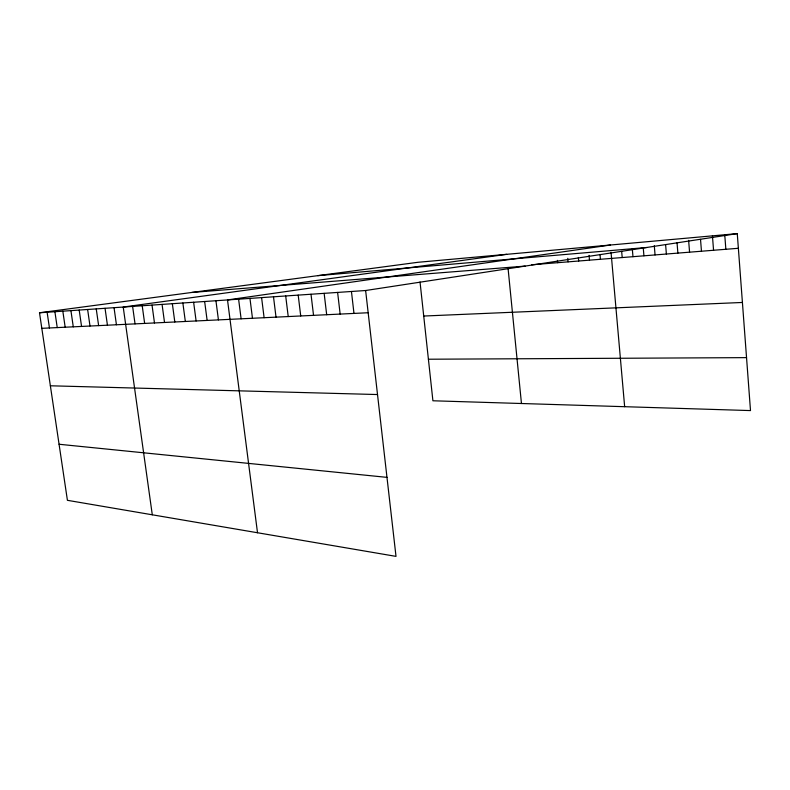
<?xml version="1.0" encoding="UTF-8"?>
<svg xmlns="http://www.w3.org/2000/svg" width="790" height="790" viewBox="0 0 790 790"><rect width="100%" height="100%" fill="white"/><g stroke="black" fill="none" stroke-linecap="round" stroke-linejoin="round"><path stroke-width="1.19" d="M365.632 290.513L396.007 556.377L67.417 500.317L39.5 312.771L365.632 290.513L737.268 233.623L750.5 410.583L432.91 400.777L420.033 281.99M610.403 245.019L227.51 299.933L257.51 532.746M506.676 254.331L123.22 307.053L152.292 514.804M39.5 312.771L417.9 262.3L737.268 233.623M317.768 275.651L646.585 247.507M531.749 264.759L738.364 248.287M191.881 292.448L525.103 266.102M41.821 328.334L368.17 312.741M423.726 316.04L742.412 302.461M428.407 359.223L746.54 357.633M50.363 385.787L377.521 394.546M59.072 444.257L386.982 477.367M47.123 312.248L49.444 327.969M62.825 311.181L65.175 327.218M54.895 311.714L57.236 327.593M79.188 310.055L81.558 326.438M70.922 310.628L73.282 326.833M87.631 309.483L90.001 326.033M105.04 308.298L107.44 325.204M96.242 308.9L98.632 325.618M114.037 307.685L116.436 324.769M142.21 305.76L144.649 323.426M132.611 306.411L135.041 323.88M152.026 305.088L154.475 322.952M172.348 303.706L174.807 321.984M162.069 304.407L164.527 322.468M182.865 302.985L185.334 321.481M204.65 301.494L207.138 320.434M193.629 302.254L196.108 320.967M215.937 300.723L218.435 319.901M238.6 299.183L241.108 318.814M249.956 298.403L252.474 318.271M261.589 297.613L264.107 317.718M285.694 295.964L288.222 316.563M273.498 296.803L276.016 317.146M298.195 295.114L300.723 315.97M311.003 294.236L313.541 315.358M324.147 293.347L326.685 314.726M351.441 291.48L353.979 313.423M337.616 292.418L340.154 314.084M508.01 267.8L521.459 403.512M557.434 260.364L557.651 262.695M567.763 258.33L568.089 261.865M589.044 255.377L589.478 260.157M578.369 257.461L578.695 261.016M600.005 254.459L600.439 259.288M611.045 252.316L624.653 406.692M632.296 248.761L632.978 256.691M621.661 251.418L622.194 257.55M643.248 247.823L643.929 255.822M665.615 244.732L666.375 254.025M654.288 245.72L655.058 254.933M677.02 242.57L677.879 253.116M688.623 240.367L689.571 252.178M712.442 235.855L713.558 250.272M700.523 239.321L701.461 251.23M724.746 234.749L725.852 249.285"/></g></svg>
